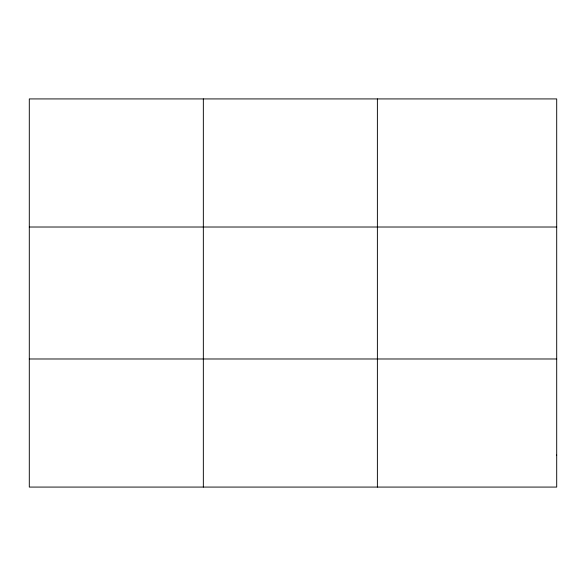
<?xml version="1.0" encoding="UTF-8"?>
<svg xmlns="http://www.w3.org/2000/svg" width="586" height="586" viewBox="0 0 586 586"><rect width="100%" height="100%" fill="white"/><g stroke="black" fill="none" stroke-linecap="round" stroke-linejoin="round"><path stroke-width="0.88" d="M203.342 98.924L203.342 487.076M377.384 98.924L377.384 487.076M29.3 227.016L556.7 227.016M29.3 358.984L556.7 358.984M556.7 455.058L556.7 487.076L29.3 487.076L29.3 98.924L556.7 98.924L556.7 455.058"/></g></svg>
